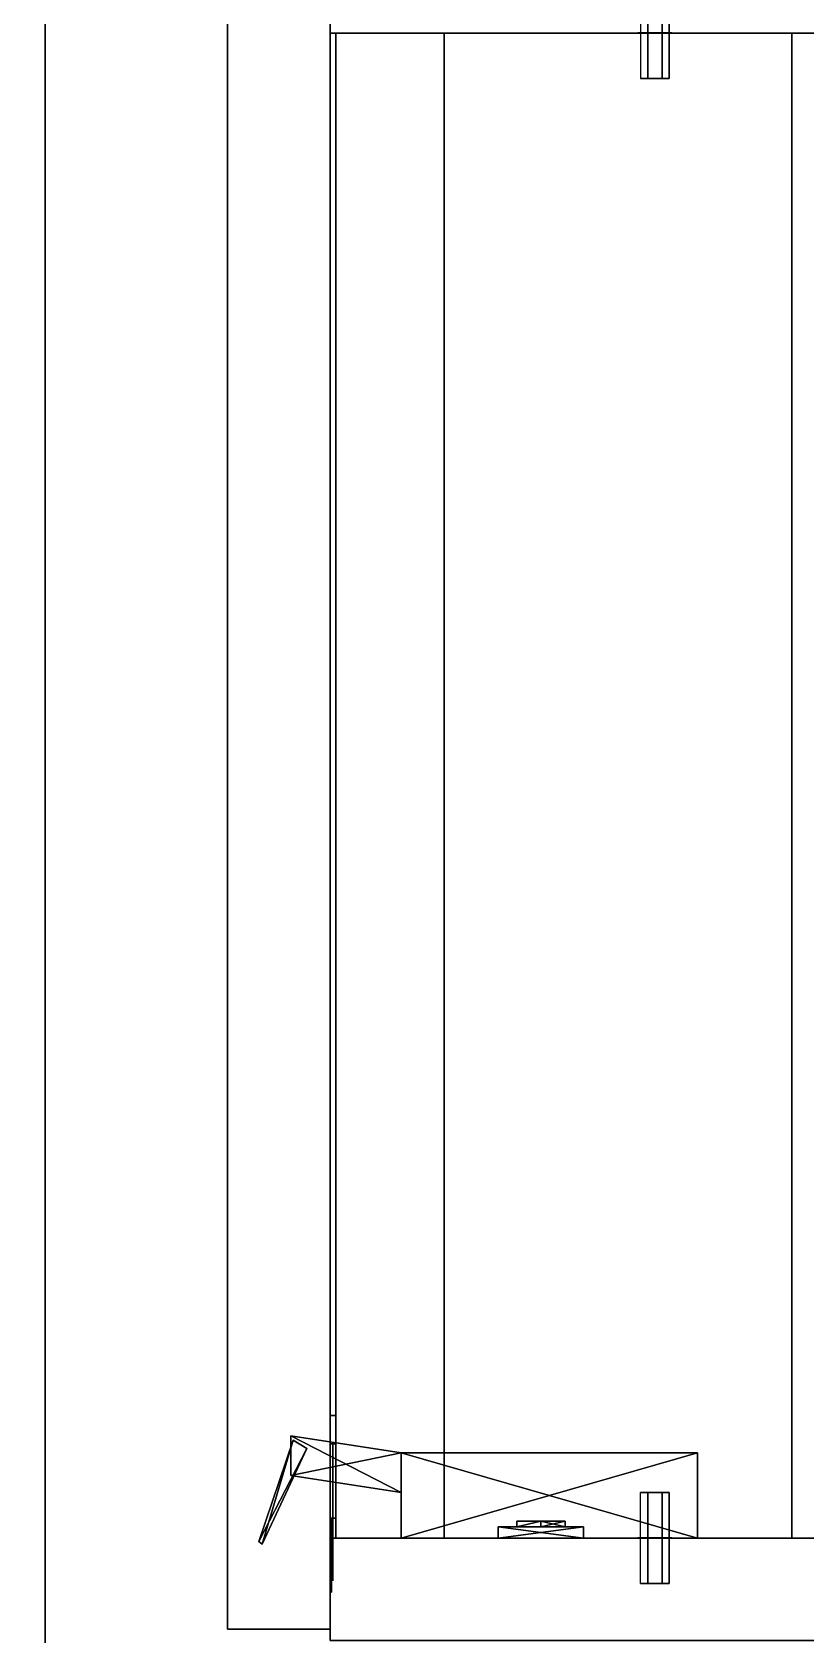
# Model space of a CAD drawing. Extents: x 0 to 4068, y -4475 to 0.
# Drawn here: x 1564.7 to 1700.5, y -2391.5 to -2110.3 of the extents above; entities that cross this region are included whole.
import ezdxf

# ---------------------------------------------------------------- set-up
doc = ezdxf.new("R2010")
doc.units = 0
for name, color, linetype in [('LAYER0', 7, 'CONTINUOUS'), ('LAYER456', 7, 'CONTINUOUS'), ('LAYER465', 7, 'CONTINUOUS'), ('LAYER466', 7, 'CONTINUOUS'), ('LAYER468', 7, 'CONTINUOUS'), ('LAYER470', 28, 'CONTINUOUS'), ('LAYER471', 253, 'CONTINUOUS'), ('LAYER472', 28, 'CONTINUOUS'), ('LAYER473', 253, 'CONTINUOUS'), ('LAYER474', 253, 'CONTINUOUS'), ('LAYER475', 7, 'CONTINUOUS'), ('LAYER476', 254, 'CONTINUOUS'), ('LAYER478', 254, 'CONTINUOUS'), ('LAYER821', 19, 'CONTINUOUS')]:
    doc.layers.add(name, color=color, linetype=linetype)

msp = doc.modelspace()

# ---------------------------------------------------------------- linework, layer by layer
at = {"layer": 'LAYER0', "invisible_edges": 1}
for points in [[(4068, 0), (0, -4475), (0, 0), (4068, 0)], [(4068, -4475, 5), (0, 0, 5), (0, -4475, 5), (4068, -4475, 5)], [(0, 0, 5), (4068, -4475, 5), (4068, 0, 5), (0, 0, 5)], [(0, -4475), (4068, 0), (4068, -4475), (0, -4475)]]:
    msp.add_3dface(points, dxfattribs=at)
at = {"layer": 'LAYER456', "invisible_edges": 1}
for points in [[(2153, -2374.5, 154), (1617, -2110.5, 154), (2153, -2110.5, 154), (2153, -2374.5, 154)], [(1617, -2110.5, 154), (2153, -2374.5, 154), (1617, -2374.5, 154), (1617, -2110.5, 154)], [(2153, -2110.5, 172), (1617, -2110.5, 154), (1617, -2110.5, 172), (2153, -2110.5, 172)], [(1617, -2110.5, 154), (2153, -2110.5, 172), (2153, -2110.5, 154), (1617, -2110.5, 154)], [(1617, -2374.5, 172), (1617, -2110.5, 154), (1617, -2374.5, 154), (1617, -2374.5, 172)], [(1617, -2110.5, 154), (1617, -2374.5, 172), (1617, -2110.5, 172), (1617, -2110.5, 154)], [(1617, -2374.5, 172), (2153, -2110.5, 172), (1617, -2110.5, 172), (1617, -2374.5, 172)], [(2153, -2110.5, 172), (1617, -2374.5, 172), (2153, -2374.5, 172), (2153, -2110.5, 172)], [(2153, -2374.5, 154), (1617, -2374.5, 172), (1617, -2374.5, 154), (2153, -2374.5, 154)], [(1617, -2374.5, 172), (2153, -2374.5, 154), (2153, -2374.5, 172), (1617, -2374.5, 172)]]:
    msp.add_3dface(points, dxfattribs=at)
at = {"layer": 'LAYER465', "invisible_edges": 1}
for points in [[(2153, -2092.5, 153), (1617, -2110.5, 153), (1617, -2092.5, 153), (2153, -2092.5, 153)], [(1617, -2110.5, 153), (2153, -2092.5, 153), (2153, -2110.5, 153), (1617, -2110.5, 153)], [(1617, -2092.5, 873), (1617, -2110.5, 153), (1617, -2110.5, 873), (1617, -2092.5, 873)], [(1617, -2110.5, 153), (1617, -2092.5, 873), (1617, -2092.5, 153), (1617, -2110.5, 153)], [(2153, -2110.5, 873), (1617, -2092.5, 873), (1617, -2110.5, 873), (2153, -2110.5, 873)], [(1617, -2092.5, 873), (2153, -2110.5, 873), (2153, -2092.5, 873), (1617, -2092.5, 873)], [(2153, -2110.5, 873), (1617, -2110.5, 153), (2153, -2110.5, 153), (2153, -2110.5, 873)], [(1617, -2110.5, 153), (2153, -2110.5, 873), (1617, -2110.5, 873), (1617, -2110.5, 153)]]:
    msp.add_3dface(points, dxfattribs=at)
at = {"layer": 'LAYER466', "invisible_edges": 1}
for points in [[(2153, -2374.5, 153), (1617, -2374.5, 873), (2153, -2374.5, 873), (2153, -2374.5, 153)], [(1617, -2374.5, 873), (2153, -2374.5, 153), (1617, -2374.5, 153), (1617, -2374.5, 873)], [(2153, -2374.5, 153), (1617, -2392.5, 153), (1617, -2374.5, 153), (2153, -2374.5, 153)], [(1617, -2392.5, 153), (2153, -2374.5, 153), (2153, -2392.5, 153), (1617, -2392.5, 153)], [(1617, -2392.5, 153), (1617, -2374.5, 873), (1617, -2374.5, 153), (1617, -2392.5, 153)], [(1617, -2374.5, 873), (1617, -2392.5, 153), (1617, -2392.5, 873), (1617, -2374.5, 873)], [(2153, -2392.5, 873), (1617, -2374.5, 873), (1617, -2392.5, 873), (2153, -2392.5, 873)], [(1617, -2374.5, 873), (2153, -2392.5, 873), (2153, -2374.5, 873), (1617, -2374.5, 873)]]:
    msp.add_3dface(points, dxfattribs=at)
at = {"layer": 'LAYER468', "invisible_edges": 1}
for points in [[(1698, -2374.5, 854.5), (1618, -2110.5, 854.5), (1698, -2110.5, 854.5), (1698, -2374.5, 854.5)], [(1618, -2110.5, 854.5), (1698, -2374.5, 854.5), (1618, -2374.5, 854.5), (1618, -2110.5, 854.5)], [(1698, -2110.5, 872.5), (1618, -2110.5, 854.5), (1618, -2110.5, 872.5), (1698, -2110.5, 872.5)], [(1618, -2110.5, 854.5), (1698, -2110.5, 872.5), (1698, -2110.5, 854.5), (1618, -2110.5, 854.5)], [(1618, -2374.5, 872.5), (1618, -2110.5, 854.5), (1618, -2374.5, 854.5), (1618, -2374.5, 872.5)], [(1618, -2110.5, 854.5), (1618, -2374.5, 872.5), (1618, -2110.5, 872.5), (1618, -2110.5, 854.5)], [(1618, -2374.5, 872.5), (1698, -2110.5, 872.5), (1618, -2110.5, 872.5), (1618, -2374.5, 872.5)], [(1698, -2110.5, 872.5), (1618, -2374.5, 872.5), (1698, -2374.5, 872.5), (1698, -2110.5, 872.5)], [(1698, -2110.5, 872.5), (1698, -2374.5, 854.5), (1698, -2110.5, 854.5), (1698, -2110.5, 872.5)], [(1698, -2374.5, 854.5), (1698, -2110.5, 872.5), (1698, -2374.5, 872.5), (1698, -2374.5, 854.5)], [(1698, -2374.5, 854.5), (1618, -2374.5, 872.5), (1618, -2374.5, 854.5), (1698, -2374.5, 854.5)], [(1618, -2374.5, 872.5), (1698, -2374.5, 854.5), (1698, -2374.5, 872.5), (1618, -2374.5, 872.5)]]:
    msp.add_3dface(points, dxfattribs=at)
at = {"layer": 'LAYER470'}
for points in [[(1618, -2353, 277), (1617, -2353, 277), (1618, -2353, 277)], [(1618, -2371, 235), (1617, -2371, 235), (1617, -2353, 235), (1618, -2353, 235)], [(1617, -2353, 235), (1617, -2353, 277), (1618, -2353, 277), (1618, -2353, 235)], [(1618, -2371, 277), (1617, -2371, 277), (1617, -2353, 277), (1618, -2353, 277)], [(1617, -2353, 235), (1617, -2371, 235), (1617, -2371, 277), (1617, -2353, 277)], [(1618, -2353, 235), (1618, -2371, 235), (1618, -2371, 235), (1618, -2353, 235)], [(1618, -2353, 277), (1618, -2371, 277), (1618, -2371, 277), (1618, -2353, 277)], [(1617, -2358, 247), (1617, -2358, 265), (1617, -2358, 247)], [(1618, -2358, 247), (1617, -2358, 247), (1617, -2358, 265), (1618, -2358, 265)], [(1618, -2358, 247), (1617, -2358, 247), (1617, -2371, 247), (1618, -2371, 247)], [(1618, -2358, 265), (1617, -2358, 265), (1617, -2371, 265), (1618, -2371, 265)], [(1617, -2371, 247), (1617, -2371, 235), (1617, -2371, 247)], [(1617, -2371, 265), (1617, -2371, 277), (1617, -2371, 265)], [(1618, -2371, 247), (1617, -2371, 247), (1617, -2371, 235), (1618, -2371, 235)], [(1618, -2371, 265), (1617, -2371, 265), (1617, -2371, 277), (1618, -2371, 277)]]:
    msp.add_3dface(points, dxfattribs=at)
for points, invisible_edges in [([(1618, -2353, 277), (1618, -2353, 235), (1618, -2358, 247), (1618, -2358, 265)], 10), ([(1618, -2353, 235), (1618, -2358, 247), (1618, -2371, 247), (1618, -2371, 235)], 1), ([(1618, -2353, 277), (1618, -2358, 265), (1618, -2371, 265), (1618, -2371, 277)], 1), ([(1617.5, -2371, 265), (1617.5, -2371, 247), (1617.5, -2358, 247), (1617.5, -2358, 265)], 1), ([(1617.25, -2371, 243), (1617.25, -2375.975, 243.99), (1617.25, -2375, 250.5), (1617.25, -2371, 247)], 2), ([(1617.25, -2375.975, 268.01), (1617.25, -2371, 269), (1617.25, -2371, 265), (1617.25, -2375, 261.5)], 8), ([(1617.5, -2375.209, 261.317), (1617.5, -2375, 250.5), (1617.5, -2371, 247), (1617.5, -2371, 265)], 5), ([(1617.25, -2375.975, 243.99), (1617.25, -2380.192, 246.808), (1617.25, -2378.5, 250.5), (1617.25, -2375, 250.5)], 10), ([(1617.25, -2380.192, 265.192), (1617.25, -2375.975, 268.01), (1617.25, -2375, 261.5), (1617.25, -2378.5, 261.5)], 10), ([(1617.5, -2382, 261.5), (1617.5, -2382, 250.5), (1617.5, -2375, 250.5), (1617.5, -2375.209, 261.317)], 4), ([(1617.25, -2380.192, 246.808), (1617.25, -2383.01, 251.025), (1617.25, -2382, 250.5), (1617.25, -2378.5, 250.5)], 10), ([(1617.25, -2383.01, 260.975), (1617.25, -2380.192, 265.192), (1617.25, -2378.5, 261.5), (1617.25, -2382, 261.5)], 10), ([(1617.25, -2383.01, 251.025), (1617.25, -2384, 256), (1617.25, -2382, 256), (1617.25, -2382, 250.5)], 10), ([(1617.25, -2384, 256), (1617.25, -2383.01, 260.975), (1617.25, -2382, 261.5), (1617.25, -2382, 256)], 10)]:
    msp.add_3dface(points, dxfattribs=dict(at, invisible_edges=invisible_edges))
at = {"layer": 'LAYER471'}
for points in [[(1612.925, -2358.808, 250.348), (1604.5, -2375.091, 250.348), (1610.544, -2357.318, 250.348), (1612.925, -2358.808, 250.348)], [(1605.077, -2375.582, 261.652), (1610.544, -2357.318, 261.652), (1604.5, -2375.091, 261.652), (1605.077, -2375.582, 261.652)], [(1604.5, -2375.091, 250.348), (1604.5, -2375.091, 261.652), (1610.544, -2357.318, 250.348), (1604.5, -2375.091, 250.348)], [(1610.544, -2357.318, 250.348), (1604.5, -2375.091, 261.652), (1610.544, -2357.318, 261.652), (1610.544, -2357.318, 250.348)], [(1605.077, -2375.582, 250.348), (1604.5, -2375.091, 250.348), (1612.925, -2358.808, 250.348), (1605.077, -2375.582, 250.348)], [(1612.925, -2358.808, 261.652), (1610.544, -2357.318, 261.652), (1605.077, -2375.582, 261.652), (1612.925, -2358.808, 261.652)], [(1610.135, -2363.558, 249.217), (1610.135, -2356.594, 249.217), (1629.5, -2366.542, 249.217), (1610.135, -2363.558, 249.217)], [(1629.5, -2366.542, 249.217), (1610.135, -2356.594, 249.217), (1629.5, -2359.579, 249.217), (1629.5, -2366.542, 249.217)], [(1610.135, -2363.558, 262.783), (1629.5, -2359.579, 262.783), (1610.135, -2356.594, 262.783), (1610.135, -2363.558, 262.783)], [(1610.135, -2356.594, 249.217), (1610.135, -2356.594, 262.783), (1629.5, -2359.579, 249.217), (1610.135, -2356.594, 249.217)], [(1629.5, -2359.579, 249.217), (1610.135, -2356.594, 262.783), (1629.5, -2359.579, 262.783), (1629.5, -2359.579, 249.217)], [(1629.5, -2366.542, 262.783), (1629.5, -2359.579, 262.783), (1610.135, -2363.558, 262.783), (1629.5, -2366.542, 262.783)], [(1629.5, -2374.5, 249.217), (1629.5, -2359.579, 249.217), (1681.5, -2374.5, 249.217), (1629.5, -2374.5, 249.217)], [(1681.5, -2374.5, 249.217), (1629.5, -2359.579, 249.217), (1681.5, -2359.579, 249.217), (1681.5, -2374.5, 249.217)], [(1681.5, -2374.5, 262.783), (1681.5, -2359.579, 262.783), (1629.5, -2374.5, 262.783), (1681.5, -2374.5, 262.783)], [(1629.5, -2374.5, 262.783), (1681.5, -2359.579, 262.783), (1629.5, -2359.579, 262.783), (1629.5, -2374.5, 262.783)], [(1629.5, -2359.579, 249.217), (1629.5, -2359.579, 262.783), (1681.5, -2359.579, 249.217), (1629.5, -2359.579, 249.217)], [(1681.5, -2359.579, 249.217), (1629.5, -2359.579, 262.783), (1681.5, -2359.579, 262.783), (1681.5, -2359.579, 249.217)], [(1681.5, -2374.5, 249.217), (1681.5, -2359.579, 249.217), (1681.5, -2374.5, 262.783), (1681.5, -2374.5, 249.217)], [(1681.5, -2374.5, 262.783), (1681.5, -2359.579, 249.217), (1681.5, -2359.579, 262.783), (1681.5, -2374.5, 262.783)], [(1646.5, -2372.51, 282), (1646.5, -2374.5, 282), (1661.5, -2374.5, 282), (1646.5, -2372.51, 282)], [(1646.5, -2372.51, 282), (1661.5, -2374.5, 282), (1661.5, -2372.51, 282), (1646.5, -2372.51, 282)], [(1661.5, -2372.51, 230), (1661.5, -2374.5, 230), (1646.5, -2374.5, 230), (1661.5, -2372.51, 230)], [(1661.5, -2372.51, 230), (1646.5, -2374.5, 230), (1646.5, -2372.51, 230), (1661.5, -2372.51, 230)], [(1646.5, -2374.5, 230), (1646.5, -2374.5, 282), (1646.5, -2372.51, 282), (1646.5, -2374.5, 230)], [(1646.5, -2374.5, 230), (1646.5, -2372.51, 282), (1646.5, -2372.51, 230), (1646.5, -2374.5, 230)], [(1646.5, -2372.51, 230), (1646.5, -2372.51, 282), (1661.5, -2372.51, 282), (1646.5, -2372.51, 230)], [(1646.5, -2372.51, 230), (1661.5, -2372.51, 282), (1661.5, -2372.51, 230), (1646.5, -2372.51, 230)], [(1649.757, -2371.516, 274.087), (1654, -2371.516, 269.291), (1649.757, -2372.51, 274.087), (1649.757, -2371.516, 274.087)], [(1649.757, -2372.51, 274.087), (1654, -2371.516, 269.291), (1654, -2372.51, 269.291), (1649.757, -2372.51, 274.087)], [(1654, -2372.51, 278.883), (1654, -2371.516, 278.883), (1649.757, -2372.51, 274.087), (1654, -2372.51, 278.883)], [(1649.757, -2372.51, 274.087), (1654, -2371.516, 278.883), (1649.757, -2371.516, 274.087), (1649.757, -2372.51, 274.087)], [(1654, -2371.516, 278.883), (1658.243, -2371.516, 274.087), (1649.757, -2371.516, 274.087), (1654, -2371.516, 278.883)], [(1649.757, -2371.516, 274.087), (1658.243, -2371.516, 274.087), (1654, -2371.516, 269.291), (1649.757, -2371.516, 274.087)], [(1649.757, -2371.516, 237.913), (1654, -2371.516, 233.117), (1649.757, -2372.51, 237.913), (1649.757, -2371.516, 237.913)], [(1649.757, -2372.51, 237.913), (1654, -2371.516, 233.117), (1654, -2372.51, 233.117), (1649.757, -2372.51, 237.913)], [(1654, -2372.51, 242.709), (1654, -2371.516, 242.709), (1649.757, -2372.51, 237.913), (1654, -2372.51, 242.709)], [(1649.757, -2372.51, 237.913), (1654, -2371.516, 242.709), (1649.757, -2371.516, 237.913), (1649.757, -2372.51, 237.913)], [(1654, -2371.516, 242.709), (1658.243, -2371.516, 237.913), (1649.757, -2371.516, 237.913), (1654, -2371.516, 242.709)], [(1649.757, -2371.516, 237.913), (1658.243, -2371.516, 237.913), (1654, -2371.516, 233.117), (1649.757, -2371.516, 237.913)], [(1654, -2372.51, 278.883), (1654, -2372.51, 269.291), (1649.757, -2372.51, 274.087), (1654, -2372.51, 278.883)], [(1654, -2372.51, 242.709), (1654, -2372.51, 233.117), (1649.757, -2372.51, 237.913), (1654, -2372.51, 242.709)], [(1654, -2371.516, 269.291), (1658.243, -2371.516, 274.087), (1654, -2372.51, 269.291), (1654, -2371.516, 269.291)], [(1654, -2372.51, 269.291), (1658.243, -2371.516, 274.087), (1658.243, -2372.51, 274.087), (1654, -2372.51, 269.291)], [(1658.243, -2371.516, 274.087), (1654, -2371.516, 278.883), (1658.243, -2372.51, 274.087), (1658.243, -2371.516, 274.087)], [(1658.243, -2372.51, 274.087), (1654, -2371.516, 278.883), (1654, -2372.51, 278.883), (1658.243, -2372.51, 274.087)], [(1654, -2371.516, 233.117), (1658.243, -2371.516, 237.913), (1654, -2372.51, 233.117), (1654, -2371.516, 233.117)], [(1654, -2372.51, 233.117), (1658.243, -2371.516, 237.913), (1658.243, -2372.51, 237.913), (1654, -2372.51, 233.117)], [(1658.243, -2371.516, 237.913), (1654, -2371.516, 242.709), (1658.243, -2372.51, 237.913), (1658.243, -2371.516, 237.913)], [(1658.243, -2372.51, 237.913), (1654, -2371.516, 242.709), (1654, -2372.51, 242.709), (1658.243, -2372.51, 237.913)], [(1654, -2372.51, 278.883), (1658.243, -2372.51, 274.087), (1654, -2372.51, 269.291), (1654, -2372.51, 278.883)], [(1654, -2372.51, 242.709), (1658.243, -2372.51, 237.913), (1654, -2372.51, 233.117), (1654, -2372.51, 242.709)], [(1661.5, -2372.51, 282), (1661.5, -2374.5, 282), (1661.5, -2374.5, 230), (1661.5, -2372.51, 282)], [(1661.5, -2372.51, 282), (1661.5, -2374.5, 230), (1661.5, -2372.51, 230), (1661.5, -2372.51, 282)]]:
    msp.add_3dface(points, dxfattribs=at)
at = {"layer": 'LAYER472'}
for points in [[(1618, -2353, 791), (1617, -2353, 791), (1618, -2353, 791)], [(1618, -2371, 749), (1617, -2371, 749), (1617, -2353, 749), (1618, -2353, 749)], [(1617, -2353, 749), (1617, -2353, 791), (1618, -2353, 791), (1618, -2353, 749)], [(1618, -2371, 791), (1617, -2371, 791), (1617, -2353, 791), (1618, -2353, 791)], [(1617, -2353, 749), (1617, -2371, 749), (1617, -2371, 791), (1617, -2353, 791)], [(1618, -2353, 749), (1618, -2371, 749), (1618, -2371, 749), (1618, -2353, 749)], [(1618, -2353, 791), (1618, -2371, 791), (1618, -2371, 791), (1618, -2353, 791)], [(1617, -2358, 761), (1617, -2358, 779), (1617, -2358, 761)], [(1618, -2358, 761), (1617, -2358, 761), (1617, -2358, 779), (1618, -2358, 779)], [(1618, -2358, 761), (1617, -2358, 761), (1617, -2371, 761), (1618, -2371, 761)], [(1618, -2358, 779), (1617, -2358, 779), (1617, -2371, 779), (1618, -2371, 779)], [(1617, -2371, 761), (1617, -2371, 749), (1617, -2371, 761)], [(1617, -2371, 779), (1617, -2371, 791), (1617, -2371, 779)], [(1618, -2371, 761), (1617, -2371, 761), (1617, -2371, 749), (1618, -2371, 749)], [(1618, -2371, 779), (1617, -2371, 779), (1617, -2371, 791), (1618, -2371, 791)]]:
    msp.add_3dface(points, dxfattribs=at)
for points, invisible_edges in [([(1618, -2353, 791), (1618, -2353, 749), (1618, -2358, 761), (1618, -2358, 779)], 10), ([(1618, -2353, 749), (1618, -2358, 761), (1618, -2371, 761), (1618, -2371, 749)], 1), ([(1618, -2353, 791), (1618, -2358, 779), (1618, -2371, 779), (1618, -2371, 791)], 1), ([(1617.5, -2371, 779), (1617.5, -2371, 761), (1617.5, -2358, 761), (1617.5, -2358, 779)], 1), ([(1617.25, -2371, 757), (1617.25, -2375.975, 757.99), (1617.25, -2375, 764.5), (1617.25, -2371, 761)], 2), ([(1617.25, -2375.975, 782.01), (1617.25, -2371, 783), (1617.25, -2371, 779), (1617.25, -2375, 775.5)], 8), ([(1617.5, -2375.209, 775.317), (1617.5, -2375, 764.5), (1617.5, -2371, 761), (1617.5, -2371, 779)], 5), ([(1617.25, -2375.975, 757.99), (1617.25, -2380.192, 760.808), (1617.25, -2378.5, 764.5), (1617.25, -2375, 764.5)], 10), ([(1617.25, -2380.192, 779.192), (1617.25, -2375.975, 782.01), (1617.25, -2375, 775.5), (1617.25, -2378.5, 775.5)], 10), ([(1617.5, -2382, 775.5), (1617.5, -2382, 764.5), (1617.5, -2375, 764.5), (1617.5, -2375.209, 775.317)], 4), ([(1617.25, -2380.192, 760.808), (1617.25, -2383.01, 765.025), (1617.25, -2382, 764.5), (1617.25, -2378.5, 764.5)], 10), ([(1617.25, -2383.01, 774.975), (1617.25, -2380.192, 779.192), (1617.25, -2378.5, 775.5), (1617.25, -2382, 775.5)], 10), ([(1617.25, -2383.01, 765.025), (1617.25, -2384, 770), (1617.25, -2382, 770), (1617.25, -2382, 764.5)], 10), ([(1617.25, -2384, 770), (1617.25, -2383.01, 774.975), (1617.25, -2382, 775.5), (1617.25, -2382, 770)], 10)]:
    msp.add_3dface(points, dxfattribs=dict(at, invisible_edges=invisible_edges))
at = {"layer": 'LAYER473'}
for points in [[(1612.925, -2358.808, 764.348), (1604.5, -2375.091, 764.348), (1610.544, -2357.318, 764.348), (1612.925, -2358.808, 764.348)], [(1605.077, -2375.582, 775.652), (1610.544, -2357.318, 775.652), (1604.5, -2375.091, 775.652), (1605.077, -2375.582, 775.652)], [(1604.5, -2375.091, 764.348), (1604.5, -2375.091, 775.652), (1610.544, -2357.318, 764.348), (1604.5, -2375.091, 764.348)], [(1610.544, -2357.318, 764.348), (1604.5, -2375.091, 775.652), (1610.544, -2357.318, 775.652), (1610.544, -2357.318, 764.348)], [(1605.077, -2375.582, 764.348), (1604.5, -2375.091, 764.348), (1612.925, -2358.808, 764.348), (1605.077, -2375.582, 764.348)], [(1612.925, -2358.808, 775.652), (1610.544, -2357.318, 775.652), (1605.077, -2375.582, 775.652), (1612.925, -2358.808, 775.652)], [(1610.135, -2363.558, 763.217), (1610.135, -2356.594, 763.217), (1629.5, -2366.542, 763.217), (1610.135, -2363.558, 763.217)], [(1629.5, -2366.542, 763.217), (1610.135, -2356.594, 763.217), (1629.5, -2359.579, 763.217), (1629.5, -2366.542, 763.217)], [(1610.135, -2363.558, 776.783), (1629.5, -2359.579, 776.783), (1610.135, -2356.594, 776.783), (1610.135, -2363.558, 776.783)], [(1610.135, -2356.594, 763.217), (1610.135, -2356.594, 776.783), (1629.5, -2359.579, 763.217), (1610.135, -2356.594, 763.217)], [(1629.5, -2359.579, 763.217), (1610.135, -2356.594, 776.783), (1629.5, -2359.579, 776.783), (1629.5, -2359.579, 763.217)], [(1629.5, -2366.542, 776.783), (1629.5, -2359.579, 776.783), (1610.135, -2363.558, 776.783), (1629.5, -2366.542, 776.783)], [(1629.5, -2374.5, 763.217), (1629.5, -2359.579, 763.217), (1681.5, -2374.5, 763.217), (1629.5, -2374.5, 763.217)], [(1681.5, -2374.5, 763.217), (1629.5, -2359.579, 763.217), (1681.5, -2359.579, 763.217), (1681.5, -2374.5, 763.217)], [(1681.5, -2374.5, 776.783), (1681.5, -2359.579, 776.783), (1629.5, -2374.5, 776.783), (1681.5, -2374.5, 776.783)], [(1629.5, -2374.5, 776.783), (1681.5, -2359.579, 776.783), (1629.5, -2359.579, 776.783), (1629.5, -2374.5, 776.783)], [(1629.5, -2359.579, 763.217), (1629.5, -2359.579, 776.783), (1681.5, -2359.579, 763.217), (1629.5, -2359.579, 763.217)], [(1681.5, -2359.579, 763.217), (1629.5, -2359.579, 776.783), (1681.5, -2359.579, 776.783), (1681.5, -2359.579, 763.217)], [(1681.5, -2374.5, 763.217), (1681.5, -2359.579, 763.217), (1681.5, -2374.5, 776.783), (1681.5, -2374.5, 763.217)], [(1681.5, -2374.5, 776.783), (1681.5, -2359.579, 763.217), (1681.5, -2359.579, 776.783), (1681.5, -2374.5, 776.783)], [(1646.5, -2372.51, 796), (1646.5, -2374.5, 796), (1661.5, -2374.5, 796), (1646.5, -2372.51, 796)], [(1646.5, -2372.51, 796), (1661.5, -2374.5, 796), (1661.5, -2372.51, 796), (1646.5, -2372.51, 796)], [(1661.5, -2372.51, 744), (1661.5, -2374.5, 744), (1646.5, -2374.5, 744), (1661.5, -2372.51, 744)], [(1661.5, -2372.51, 744), (1646.5, -2374.5, 744), (1646.5, -2372.51, 744), (1661.5, -2372.51, 744)], [(1646.5, -2374.5, 744), (1646.5, -2374.5, 796), (1646.5, -2372.51, 796), (1646.5, -2374.5, 744)], [(1646.5, -2374.5, 744), (1646.5, -2372.51, 796), (1646.5, -2372.51, 744), (1646.5, -2374.5, 744)], [(1646.5, -2372.51, 744), (1646.5, -2372.51, 796), (1661.5, -2372.51, 796), (1646.5, -2372.51, 744)], [(1646.5, -2372.51, 744), (1661.5, -2372.51, 796), (1661.5, -2372.51, 744), (1646.5, -2372.51, 744)], [(1649.757, -2371.516, 788.087), (1654, -2371.516, 783.291), (1649.757, -2372.51, 788.087), (1649.757, -2371.516, 788.087)], [(1649.757, -2372.51, 788.087), (1654, -2371.516, 783.291), (1654, -2372.51, 783.291), (1649.757, -2372.51, 788.087)], [(1654, -2372.51, 792.883), (1654, -2371.516, 792.883), (1649.757, -2372.51, 788.087), (1654, -2372.51, 792.883)], [(1649.757, -2372.51, 788.087), (1654, -2371.516, 792.883), (1649.757, -2371.516, 788.087), (1649.757, -2372.51, 788.087)], [(1654, -2371.516, 792.883), (1658.243, -2371.516, 788.087), (1649.757, -2371.516, 788.087), (1654, -2371.516, 792.883)], [(1649.757, -2371.516, 788.087), (1658.243, -2371.516, 788.087), (1654, -2371.516, 783.291), (1649.757, -2371.516, 788.087)], [(1649.757, -2371.516, 751.913), (1654, -2371.516, 747.117), (1649.757, -2372.51, 751.913), (1649.757, -2371.516, 751.913)], [(1649.757, -2372.51, 751.913), (1654, -2371.516, 747.117), (1654, -2372.51, 747.117), (1649.757, -2372.51, 751.913)], [(1654, -2372.51, 756.709), (1654, -2371.516, 756.709), (1649.757, -2372.51, 751.913), (1654, -2372.51, 756.709)], [(1649.757, -2372.51, 751.913), (1654, -2371.516, 756.709), (1649.757, -2371.516, 751.913), (1649.757, -2372.51, 751.913)], [(1654, -2371.516, 756.709), (1658.243, -2371.516, 751.913), (1649.757, -2371.516, 751.913), (1654, -2371.516, 756.709)], [(1649.757, -2371.516, 751.913), (1658.243, -2371.516, 751.913), (1654, -2371.516, 747.117), (1649.757, -2371.516, 751.913)], [(1654, -2372.51, 792.883), (1654, -2372.51, 783.291), (1649.757, -2372.51, 788.087), (1654, -2372.51, 792.883)], [(1654, -2372.51, 756.709), (1654, -2372.51, 747.117), (1649.757, -2372.51, 751.913), (1654, -2372.51, 756.709)], [(1654, -2371.516, 783.291), (1658.243, -2371.516, 788.087), (1654, -2372.51, 783.291), (1654, -2371.516, 783.291)], [(1654, -2372.51, 783.291), (1658.243, -2371.516, 788.087), (1658.243, -2372.51, 788.087), (1654, -2372.51, 783.291)], [(1658.243, -2371.516, 788.087), (1654, -2371.516, 792.883), (1658.243, -2372.51, 788.087), (1658.243, -2371.516, 788.087)], [(1658.243, -2372.51, 788.087), (1654, -2371.516, 792.883), (1654, -2372.51, 792.883), (1658.243, -2372.51, 788.087)], [(1654, -2371.516, 747.117), (1658.243, -2371.516, 751.913), (1654, -2372.51, 747.117), (1654, -2371.516, 747.117)], [(1654, -2372.51, 747.117), (1658.243, -2371.516, 751.913), (1658.243, -2372.51, 751.913), (1654, -2372.51, 747.117)], [(1658.243, -2371.516, 751.913), (1654, -2371.516, 756.709), (1658.243, -2372.51, 751.913), (1658.243, -2371.516, 751.913)], [(1658.243, -2372.51, 751.913), (1654, -2371.516, 756.709), (1654, -2372.51, 756.709), (1658.243, -2372.51, 751.913)], [(1654, -2372.51, 792.883), (1658.243, -2372.51, 788.087), (1654, -2372.51, 783.291), (1654, -2372.51, 792.883)], [(1654, -2372.51, 756.709), (1658.243, -2372.51, 751.913), (1654, -2372.51, 747.117), (1654, -2372.51, 756.709)], [(1661.5, -2372.51, 796), (1661.5, -2374.5, 796), (1661.5, -2374.5, 744), (1661.5, -2372.51, 796)], [(1661.5, -2372.51, 796), (1661.5, -2374.5, 744), (1661.5, -2372.51, 744), (1661.5, -2372.51, 796)]]:
    msp.add_3dface(points, dxfattribs=at)
at = {"layer": 'LAYER474', "invisible_edges": 1}
for points in [[(1599, -2094.5, 156), (1617, -2390.5, 156), (1599, -2390.5, 156), (1599, -2094.5, 156)], [(1617, -2390.5, 156), (1599, -2094.5, 156), (1617, -2094.5, 156), (1617, -2390.5, 156)], [(1617, -2094.5, 870), (1599, -2390.5, 870), (1617, -2390.5, 870), (1617, -2094.5, 870)], [(1599, -2390.5, 870), (1617, -2094.5, 870), (1599, -2094.5, 870), (1599, -2390.5, 870)], [(1599, -2390.5, 870), (1599, -2094.5, 156), (1599, -2390.5, 156), (1599, -2390.5, 870)], [(1599, -2094.5, 156), (1599, -2390.5, 870), (1599, -2094.5, 870), (1599, -2094.5, 156)], [(1617, -2094.5, 870), (1617, -2390.5, 156), (1617, -2094.5, 156), (1617, -2094.5, 870)], [(1617, -2390.5, 156), (1617, -2094.5, 870), (1617, -2390.5, 870), (1617, -2390.5, 156)], [(1599, -2390.5, 870), (1617, -2390.5, 156), (1617, -2390.5, 870), (1599, -2390.5, 870)], [(1617, -2390.5, 156), (1599, -2390.5, 870), (1599, -2390.5, 156), (1617, -2390.5, 156)]]:
    msp.add_3dface(points, dxfattribs=at)
at = {"layer": 'LAYER475', "invisible_edges": 1}
for points in [[(2128.4, -2374.5, 504), (1637, -2110.5, 504), (2128.4, -2110.5, 504), (2128.4, -2374.5, 504)], [(1637, -2110.5, 504), (2128.4, -2374.5, 504), (1637, -2374.5, 504), (1637, -2110.5, 504)], [(2128.4, -2110.5, 522), (1637, -2110.5, 504), (1637, -2110.5, 522), (2128.4, -2110.5, 522)], [(1637, -2110.5, 504), (2128.4, -2110.5, 522), (2128.4, -2110.5, 504), (1637, -2110.5, 504)], [(1637, -2374.5, 522), (1637, -2110.5, 504), (1637, -2374.5, 504), (1637, -2374.5, 522)], [(1637, -2110.5, 504), (1637, -2374.5, 522), (1637, -2110.5, 522), (1637, -2110.5, 504)], [(1637, -2374.5, 522), (2128.4, -2110.5, 522), (1637, -2110.5, 522), (1637, -2374.5, 522)], [(2128.4, -2110.5, 522), (1637, -2374.5, 522), (2128.4, -2374.5, 522), (2128.4, -2110.5, 522)], [(2128.4, -2374.5, 504), (1637, -2374.5, 522), (1637, -2374.5, 504), (2128.4, -2374.5, 504)], [(1637, -2374.5, 522), (2128.4, -2374.5, 504), (2128.4, -2374.5, 522), (1637, -2374.5, 522)]]:
    msp.add_3dface(points, dxfattribs=at)
at = {"layer": 'LAYER476'}
for points in [[(1677, -2110.45, 501.5), (1671, -2110.45, 501.5), (1672.5, -2110.45, 504.098), (1675.5, -2110.45, 504.098)], [(1677, -2110.45, 501.5), (1671, -2110.45, 501.5), (1672.5, -2110.45, 498.902), (1675.5, -2110.45, 498.902)], [(1677, -2110.55, 501.5), (1671, -2110.55, 501.5), (1672.5, -2110.55, 504.098), (1675.5, -2110.55, 504.098)], [(1677, -2110.55, 501.5), (1671, -2110.55, 501.5), (1672.5, -2110.55, 498.902), (1675.5, -2110.55, 498.902)], [(1671.5, -2118.5, 501.5), (1676.5, -2118.5, 501.5), (1675.25, -2118.5, 503.665), (1672.75, -2118.5, 503.665)], [(1671.5, -2118.5, 501.5), (1672.75, -2118.5, 499.335), (1675.25, -2118.5, 499.335), (1676.5, -2118.5, 501.5)]]:
    msp.add_3dface(points, dxfattribs=at)
at = {"layer": 'LAYER478'}
for points in [[(1671.5, -2366.5, 501.5), (1676.5, -2366.5, 501.5), (1675.25, -2366.5, 503.665), (1672.75, -2366.5, 503.665)], [(1671.5, -2366.5, 501.5), (1672.75, -2366.5, 499.335), (1675.25, -2366.5, 499.335), (1676.5, -2366.5, 501.5)], [(1677, -2374.45, 501.5), (1671, -2374.45, 501.5), (1672.5, -2374.45, 504.098), (1675.5, -2374.45, 504.098)], [(1677, -2374.45, 501.5), (1671, -2374.45, 501.5), (1672.5, -2374.45, 498.902), (1675.5, -2374.45, 498.902)], [(1677, -2374.55, 501.5), (1671, -2374.55, 501.5), (1672.5, -2374.55, 504.098), (1675.5, -2374.55, 504.098)], [(1677, -2374.55, 501.5), (1671, -2374.55, 501.5), (1672.5, -2374.55, 498.902), (1675.5, -2374.55, 498.902)], [(1671.5, -2382.5, 501.5), (1676.5, -2382.5, 501.5), (1675.25, -2382.5, 503.665), (1672.75, -2382.5, 503.665)], [(1671.5, -2382.5, 501.5), (1672.75, -2382.5, 499.335), (1675.25, -2382.5, 499.335), (1676.5, -2382.5, 501.5)]]:
    msp.add_3dface(points, dxfattribs=at)
at = {"layer": 'LAYER821'}
for points, invisible_edges in [([(1567, -2886, 873), (1571.59, -627.83, 873), (1627.02, -2076, 873), (1567, -2886, 873)], 7), ([(1567, -792, 873), (1571.59, -627.83, 873), (1567, -2886, 873), (1567, -792, 873)], 3), ([(1567, -792, 927), (1567, -2886, 873), (1567, -2886, 927), (1567, -792, 927)], 1), ([(1567, -2886, 873), (1567, -792, 927), (1567, -792, 873), (1567, -2886, 873)], 1), ([(1567, -2886, 927), (1627.02, -2076, 927), (1567, -792, 927), (1567, -2886, 927)], 3), ([(1567, -2886, 873), (1627.02, -2076, 873), (2153, -2886, 873), (1567, -2886, 873)], 3), ([(1627.02, -2076, 927), (1567, -2886, 927), (2153, -2886, 927), (1627.02, -2076, 927)], 5), ([(2153, -2886, 873), (1627.02, -2076, 873), (2068, -2076, 873), (2153, -2886, 873)], 5), ([(1627.02, -2076, 927), (2153, -2886, 927), (2068, -2076, 927), (1627.02, -2076, 927)], 3)]:
    msp.add_3dface(points, dxfattribs=dict(at, invisible_edges=invisible_edges))

# ---------------------------------------------------------------- meshes
at = {"layer": 'LAYER470'}
mesh = msp.add_polymesh((2, 9), dxfattribs=at)
for k, corner in enumerate([(1617.25, -2371, 243), (1617.25, -2375.975, 243.99), (1617.25, -2380.192, 246.808), (1617.25, -2383.01, 251.025), (1617.25, -2384, 256), (1617.25, -2383.01, 260.975), (1617.25, -2380.192, 265.192), (1617.25, -2375.975, 268.01), (1617.25, -2371, 269), (1617, -2371, 243), (1617, -2375.975, 243.99), (1617, -2380.192, 246.808), (1617, -2383.01, 251.025), (1617, -2384, 256), (1617, -2383.01, 260.975), (1617, -2380.192, 265.192), (1617, -2375.975, 268.01), (1617, -2371, 269)]):
    mesh.set_mesh_vertex(divmod(k, 9), corner)
at = {"layer": 'LAYER472'}
mesh = msp.add_polymesh((2, 9), dxfattribs=at)
for k, corner in enumerate([(1617.25, -2371, 757), (1617.25, -2375.975, 757.99), (1617.25, -2380.192, 760.808), (1617.25, -2383.01, 765.025), (1617.25, -2384, 770), (1617.25, -2383.01, 774.975), (1617.25, -2380.192, 779.192), (1617.25, -2375.975, 782.01), (1617.25, -2371, 783), (1617, -2371, 757), (1617, -2375.975, 757.99), (1617, -2380.192, 760.808), (1617, -2383.01, 765.025), (1617, -2384, 770), (1617, -2383.01, 774.975), (1617, -2380.192, 779.192), (1617, -2375.975, 782.01), (1617, -2371, 783)]):
    mesh.set_mesh_vertex(divmod(k, 9), corner)
at = {"layer": 'LAYER476'}
mesh = msp.add_polymesh((2, 6), dxfattribs=dict(at, n_close=True))
for k, corner in enumerate([(1671.5, -2118.5, 501.5), (1672.75, -2118.5, 503.665), (1675.25, -2118.5, 503.665), (1676.5, -2118.5, 501.5), (1675.25, -2118.5, 499.335), (1672.75, -2118.5, 499.335), (1671.5, -2102.5, 501.5), (1672.75, -2102.5, 503.665), (1675.25, -2102.5, 503.665), (1676.5, -2102.5, 501.5), (1675.25, -2102.5, 499.335), (1672.75, -2102.5, 499.335)]):
    mesh.set_mesh_vertex(divmod(k, 6), corner)
mesh = msp.add_polymesh((2, 6), dxfattribs=dict(at, n_close=True))
for k, corner in enumerate([(1671, -2110.55, 501.5), (1672.5, -2110.55, 504.098), (1675.5, -2110.55, 504.098), (1677, -2110.55, 501.5), (1675.5, -2110.55, 498.902), (1672.5, -2110.55, 498.902), (1671, -2110.45, 501.5), (1672.5, -2110.45, 504.098), (1675.5, -2110.45, 504.098), (1677, -2110.45, 501.5), (1675.5, -2110.45, 498.902), (1672.5, -2110.45, 498.902)]):
    mesh.set_mesh_vertex(divmod(k, 6), corner)
at = {"layer": 'LAYER478'}
mesh = msp.add_polymesh((2, 6), dxfattribs=dict(at, n_close=True))
for k, corner in enumerate([(1671.5, -2366.5, 501.5), (1672.75, -2366.5, 503.665), (1675.25, -2366.5, 503.665), (1676.5, -2366.5, 501.5), (1675.25, -2366.5, 499.335), (1672.75, -2366.5, 499.335), (1671.5, -2382.5, 501.5), (1672.75, -2382.5, 503.665), (1675.25, -2382.5, 503.665), (1676.5, -2382.5, 501.5), (1675.25, -2382.5, 499.335), (1672.75, -2382.5, 499.335)]):
    mesh.set_mesh_vertex(divmod(k, 6), corner)
mesh = msp.add_polymesh((2, 6), dxfattribs=dict(at, n_close=True))
for k, corner in enumerate([(1671, -2374.45, 501.5), (1672.5, -2374.45, 504.098), (1675.5, -2374.45, 504.098), (1677, -2374.45, 501.5), (1675.5, -2374.45, 498.902), (1672.5, -2374.45, 498.902), (1671, -2374.55, 501.5), (1672.5, -2374.55, 504.098), (1675.5, -2374.55, 504.098), (1677, -2374.55, 501.5), (1675.5, -2374.55, 498.902), (1672.5, -2374.55, 498.902)]):
    mesh.set_mesh_vertex(divmod(k, 6), corner)

doc.saveas('drawing.dxf')
